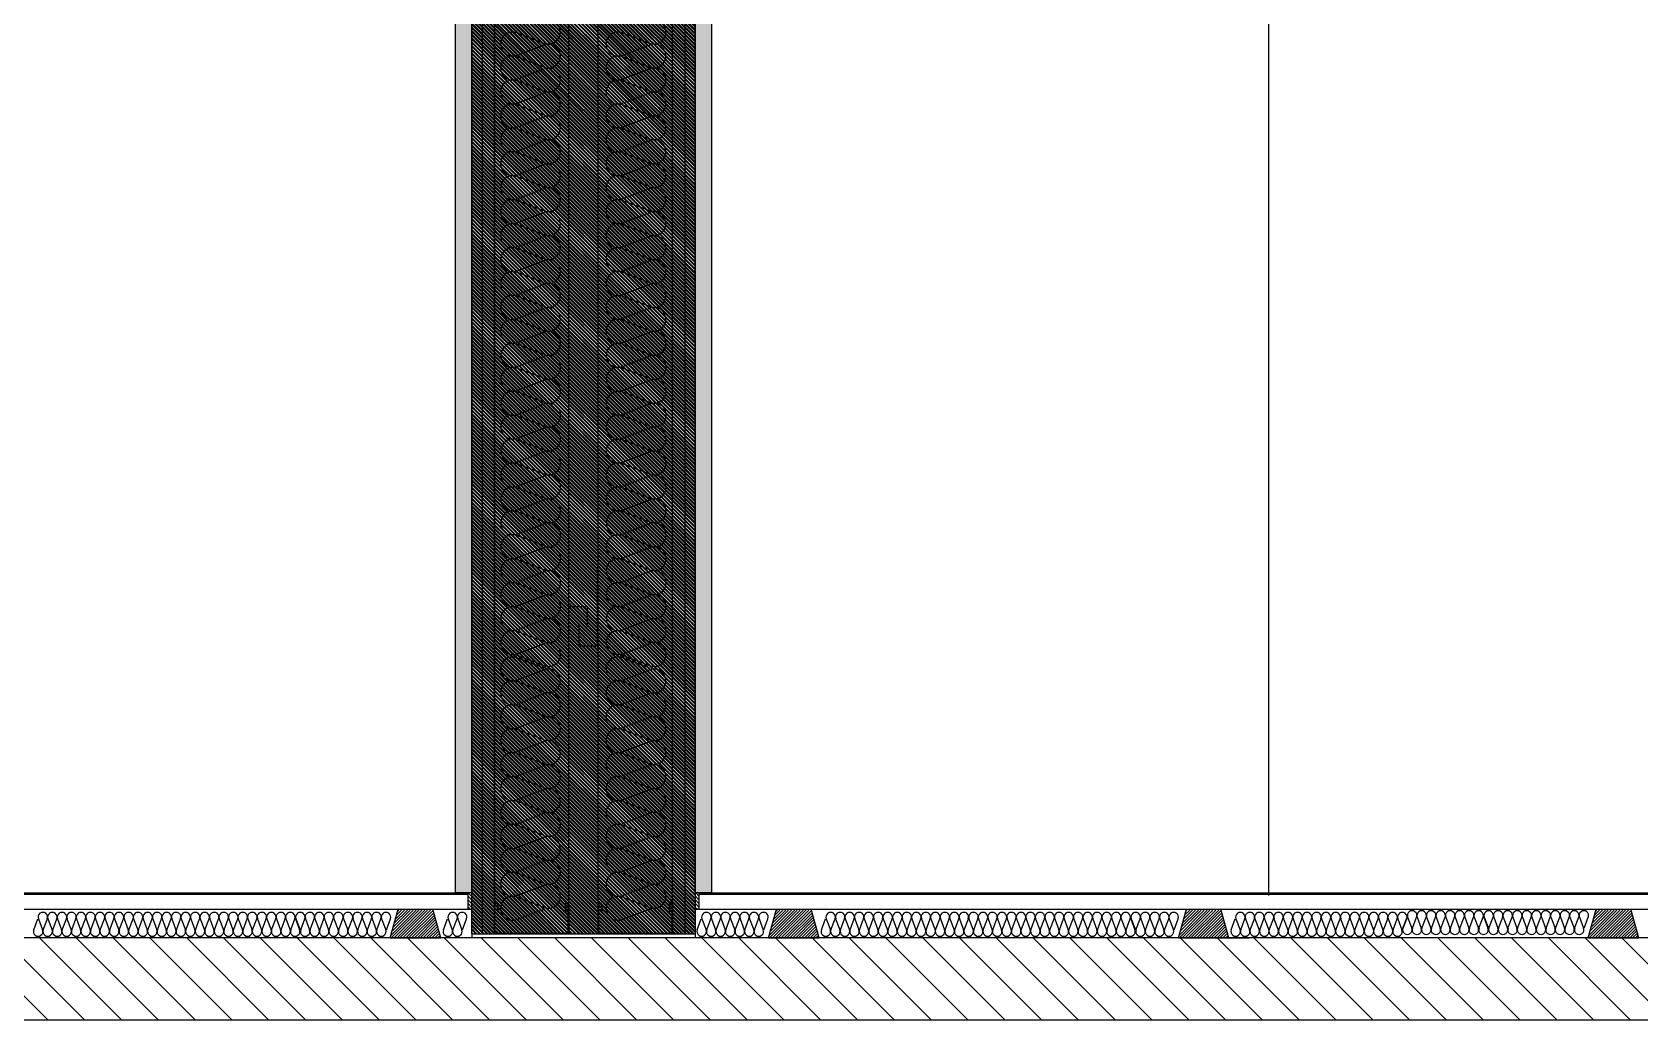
# Model space of a CAD drawing. Header units: millimetres. Extents: x 10 to 76.1, y 10 to 63.5.
# Drawn here: x 12.131 to 14.093, y 10 to 11.205 of the extents above; entities that cross this region are included whole.
import ezdxf

# ---------------------------------------------------------------- set-up
doc = ezdxf.new("R2010")
doc.units = ezdxf.units.MM
for name, color, linetype in [('durlok', 3, 'Continuous'), ('lana de vidrio', 2, 'Continuous'), ('PERFILES', 2, 'Continuous'), ('Relleno', 9, 'Continuous')]:
    doc.layers.add(name, color=color, linetype=linetype)

# ---------------------------------------------------------------- blocks, each defined once
blk = doc.blocks.new('LP1-1')
at = {"layer": 'PERFILES'}
for p, q in [((-0.0964, 0.0391), (-0.0964, -0.0431)), ((0.1114, 0.0388), (0.1114, -0.0431)), ((0.0596, -0.0414), (0.0601, -0.0414)), ((0.0596, -0.0431), (0.0601, -0.0431))]:
    blk.add_line(p, q, dxfattribs=at)
at = {"layer": 'PERFILES', "color": 2}
for p, q in [((-0.0949, -0.0414), (-0.0949, 0.0386)), ((-0.0879, 0.0386), (-0.0879, 0.0185)), ((-0.0879, 0.0185), (-0.0865, 0.0185)), ((-0.0865, 0.0383), (-0.0865, 0.0185)), ((0.1015, 0.0396), (0.1015, 0.0184)), ((0.1015, 0.0184), (0.1032, 0.0184)), ((0.1032, 0.0392), (0.1032, 0.0184)), ((0.1096, -0.0414), (0.1096, 0.0392)), ((-0.0964, -0.0431), (-0.063, -0.0431)), ((-0.0949, -0.0414), (-0.063, -0.0414)), ((-0.063, -0.0414), (0.0596, -0.0414)), ((-0.063, -0.0431), (0.0596, -0.0431)), ((0.0601, -0.0414), (0.1096, -0.0414)), ((0.0601, -0.0431), (0.1114, -0.0431))]:
    blk.add_line(p, q, dxfattribs=at)
for centre, radius, start, end in [((-0.0914, 0.0387), 0.00497, 355.458, 174.5769), ((-0.0914, 0.0385), 0.00349, 0.9781, 180.2201), ((0.1065, 0.0392), 0.00497, 355.458, 174.5769), ((0.1064, 0.039), 0.00319, 3.6982, 175.1096)]:
    blk.add_arc(centre, radius, start, end, dxfattribs=at)
blk = doc.blocks.new('*X1')
at = {"color": 0}
for p, q in [((628.8661, 452.4359), (628.8968, 452.4666)), ((628.8665, 452.4328), (628.9003, 452.4666)), ((628.8674, 452.4408), (628.8932, 452.4666)), ((628.8688, 452.4457), (628.8897, 452.4666)), ((628.87, 452.4328), (628.9038, 452.4666)), ((628.8702, 452.4506), (628.8862, 452.4666)), ((628.8715, 452.4555), (628.8826, 452.4666)), ((628.8729, 452.4604), (628.8791, 452.4666)), ((628.8736, 452.4328), (628.9074, 452.4666)), ((628.8743, 452.4653), (628.8756, 452.4666)), ((628.8771, 452.4328), (628.9109, 452.4666)), ((628.8806, 452.4328), (628.9145, 452.4666)), ((628.8842, 452.4328), (628.9175, 452.4661)), ((628.8877, 452.4328), (628.9183, 452.4633)), ((628.8912, 452.4328), (628.9191, 452.4606)), ((628.8948, 452.4328), (628.9198, 452.4578)), ((628.8983, 452.4328), (628.9206, 452.4551)), ((628.9019, 452.4328), (628.9214, 452.4523)), ((628.9054, 452.4328), (628.9222, 452.4495)), ((628.9089, 452.4328), (628.9229, 452.4468)), ((628.9125, 452.4328), (628.9237, 452.444)), ((628.916, 452.4328), (628.9245, 452.4412)), ((628.9195, 452.4328), (628.9253, 452.4385)), ((628.9231, 452.4328), (628.926, 452.4357)), ((628.9266, 452.4328), (628.9268, 452.4329))]:
    blk.add_line(p, q, dxfattribs=at)

msp = doc.modelspace()

# ---------------------------------------------------------------- hatches: boundary and pattern name
h = msp.add_hatch()
h.set_pattern_fill('ANSI31', color=256, scale=0.001, angle=90)
h.set_pattern_definition([(135, (0, -13.7664086), (-0.00224506403, -0.00224506403), [])])
edge = h.paths.add_edge_path()
edge.add_line((12.6675, 10.105), (12.94, 10.105))
edge.add_line((12.6675, 10.105), (12.6675, 10.1))
edge.add_line((12.6675, 23.8664), (12.94, 23.8664))
edge.add_line((12.94, 10.105), (12.94, 10.1))
h = msp.add_hatch()
h.set_pattern_fill('ANSI31', color=256, scale=0.001, angle=90)
h.set_pattern_definition([(135, (0, -10.6114086), (-0.00224506403, -0.00224506403), [])])
edge = h.paths.add_edge_path()
edge.add_line((12.6675, 10.105), (12.94, 10.105))
edge.add_line((12.6675, 10.105), (12.6675, 10.1))
edge.add_line((12.6675, 23.8664), (12.94, 23.8664))
edge.add_line((12.94, 10.105), (12.94, 10.1))
h = msp.add_hatch()
h.set_pattern_fill('ANSI31', color=256, scale=0.001, angle=90)
h.set_pattern_definition([(135, (2.1632404, -13.7664086), (-0.00224506403, -0.00224506403), [])])
h.paths.add_polyline_path([(12.6625, 10.135), (12.6675, 10.135), (12.6675, 10.155), (12.6625, 10.155)])
h = msp.add_hatch()
h.set_pattern_fill('ANSI31', color=256, scale=0.001, angle=90)
h.set_pattern_definition([(135, (2.4407097, -13.7664086), (-0.00224506403, -0.00224506403), [])])
h.paths.add_polyline_path([(12.94, 10.135), (12.945, 10.135), (12.945, 10.155), (12.94, 10.155)])
at = {"linetype": 'Continuous', "extrusion": (0, 0, -1)}
h = msp.add_hatch(dxfattribs=at)
h.set_pattern_fill('ANSI31', color=8, scale=0.01, style=0)
h.set_pattern_definition([(45, (-5, -61.920988), (-0.02245064, 0.02245064), [])])
h.paths.add_polyline_path([(-10, 10), (-10, 10.1), (-19.68, 10.1), (-19.68, 10)])
at = {"layer": 'Relleno'}
h = msp.add_hatch(dxfattribs=at)
h.set_pattern_fill('DOTS', color=256, scale=0.005, angle=90)
h.paths.add_polyline_path([(12.6675, 10.155), (12.6475, 10.155), (12.6475, 12.715), (12.6675, 12.715)])
h.paths.add_polyline_path([(12.96, 10.155), (12.94, 10.155), (12.94, 12.715), (12.96, 12.715)])
h.paths.add_polyline_path([(19.1807, 10.155), (19.1607, 10.155), (19.1607, 12.715), (19.1807, 12.715)])
h.paths.add_polyline_path([(36.6306, 10.155), (36.6506, 10.155), (36.6506, 12.7366), (36.6306, 12.7366)])
h.paths.add_polyline_path([(42.8514, 10.155), (42.8714, 10.155), (42.8714, 11.1), (42.8514, 11.1)])
h.paths.add_polyline_path([(43.1439, 10.155), (43.1639, 10.155), (43.1639, 11.1), (43.1439, 11.1)])
h.paths.add_polyline_path([(43.1439, 12.1), (43.1639, 12.1), (43.1639, 12.7366), (43.1439, 12.7366)])
h.paths.add_polyline_path([(42.8514, 12.1), (42.8714, 12.1), (42.8714, 12.7366), (42.8514, 12.7366)])
h.paths.add_polyline_path([(45.2921, 10.155), (45.3121, 10.155), (45.3121, 12.7366), (45.2921, 12.7366)])
h.paths.add_polyline_path([(36.8806, 25.5073), (36.9006, 25.5073), (36.9006, 22.9473), (36.8806, 22.9473)])
h.paths.add_polyline_path([(44.119, 23.9523), (44.139, 23.9523), (44.139, 22.9473), (44.119, 22.9473)])
h.paths.add_polyline_path([(44.1192, 24.8923), (44.1392, 24.8923), (44.1392, 25.1489), (44.1192, 25.1489)])
h.paths.add_polyline_path([(12.6675, 23.9214), (12.6475, 23.9214), (12.6475, 24.8664), (12.6675, 24.8664)])
h.paths.add_polyline_path([(12.6475, 25.8664), (12.6675, 25.8664), (12.6675, 26.4814), (12.6475, 26.4814)])

# ---------------------------------------------------------------- linework, layer by layer
at = {"linetype": 'Continuous', "extrusion": (0, 1, 0)}
for p, q in [((12.6675, 10.105), (12.6675, 12.1)), ((12.695, 12.1), (12.695, 10.105)), ((12.695, 10.105), (12.695, 12.1)), ((12.6625, 10.153), (10.5043, 10.153)), ((19.1757, 10.153), (12.945, 10.153)), ((10.5043, 10.135), (12.6625, 10.135)), ((12.945, 10.135), (19.1757, 10.135)), ((19.475, 10.1), (10.205, 10.1)), ((10, 10), (19.68, 10))]:
    msp.add_line(p, q, dxfattribs=at)
at = {"color": 3}
for p, q in [((12.8209, 10.4564), (12.8209, 10.5524)), ((12.7859, 10.4084), (12.7859, 10.5044)), ((12.7859, 10.5044), (12.8084, 10.5044)), ((12.8084, 10.5044), (12.8084, 10.4794)), ((12.7984, 10.4564), (12.7984, 10.4814)), ((12.7984, 10.4564), (12.8209, 10.4564))]:
    msp.add_line(p, q, dxfattribs=at)
for p, q in [((10.5043, 10.155), (12.6625, 10.155)), ((12.6625, 10.155), (12.6625, 10.153)), ((12.6625, 10.155), (12.6625, 10.135)), ((12.945, 10.155), (19.1757, 10.155)), ((12.945, 10.135), (12.945, 10.153)), ((12.6675, 10.105), (12.94, 10.105)), ((12.6675, 10.105), (12.6675, 10.1)), ((12.7859, 10.105), (12.8217, 10.105)), ((12.9125, 10.105), (12.94, 10.105)), ((12.94, 10.105), (12.94, 10.1)), ((12.5679, 10.1), (12.6296, 10.1)), ((13.0295, 10.1), (13.0912, 10.1)), ((13.5295, 10.1), (13.5912, 10.1)), ((14.0295, 10.1), (14.0912, 10.1))]:
    msp.add_line(p, q)
at = {"color": 1}
for points in [[(12.6675, 10.155), (12.6475, 10.155), (12.6475, 12.715), (12.6675, 12.715)], [(12.96, 10.155), (12.94, 10.155), (12.94, 12.715), (12.96, 12.715)]]:
    msp.add_lwpolyline(points, close=True, dxfattribs=at)
for points in [[(12.6625, 10.135), (12.6675, 10.135), (12.6675, 10.155), (12.6625, 10.155)], [(12.94, 10.135), (12.945, 10.135), (12.945, 10.155), (12.94, 10.155)]]:
    msp.add_lwpolyline(points, close=True)
at = {"layer": 'durlok'}
for p, q in [((12.68, 13.255), (12.68, 10.105)), ((12.7859, 10.105), (12.7859, 13.255)), ((12.8217, 10.105), (12.8217, 13.255)), ((12.9275, 13.255), (12.9275, 10.105)), ((12.94, 13.255), (12.94, 10.105)), ((13.64, 10.1518), (13.64, 12.3566))]:
    msp.add_line(p, q, dxfattribs=at)
at = {"layer": 'durlok', "linetype": 'Continuous', "extrusion": (0, 1, 0)}
msp.add_line((12.9125, 10.105), (12.9125, 13.255), dxfattribs=at)
at = {"layer": 'lana de vidrio', "color": 2}
for p, q in [((12.7557, 11.1913), (12.7223, 11.204)), ((12.8845, 11.1913), (12.851, 11.204)), ((12.7223, 11.1767), (12.7557, 11.1894)), ((12.851, 11.1767), (12.8845, 11.1894)), ((12.7557, 11.1621), (12.7223, 11.1748)), ((12.8845, 11.1621), (12.851, 11.1748)), ((12.7223, 11.1475), (12.7557, 11.1602)), ((12.7557, 11.1329), (12.7223, 11.1456)), ((12.851, 11.1475), (12.8845, 11.1602)), ((12.8845, 11.1329), (12.851, 11.1456)), ((12.7223, 11.1183), (12.7557, 11.131)), ((12.851, 11.1183), (12.8845, 11.131)), ((12.7557, 11.1037), (12.7223, 11.1164)), ((12.8845, 11.1037), (12.851, 11.1164)), ((12.7223, 11.0891), (12.7557, 11.1018)), ((12.7557, 11.0745), (12.7223, 11.0872)), ((12.851, 11.0891), (12.8845, 11.1018)), ((12.8845, 11.0745), (12.851, 11.0872)), ((12.7223, 11.0599), (12.7557, 11.0726)), ((12.851, 11.0599), (12.8845, 11.0726)), ((12.7557, 11.0453), (12.7223, 11.058)), ((12.7223, 11.0307), (12.7557, 11.0434)), ((12.8845, 11.0453), (12.851, 11.058)), ((12.851, 11.0307), (12.8845, 11.0434)), ((12.7557, 11.0161), (12.7223, 11.0288)), ((12.8845, 11.0161), (12.851, 11.0288)), ((12.7223, 11.0015), (12.7557, 11.0142)), ((12.851, 11.0015), (12.8845, 11.0142)), ((12.7557, 10.9869), (12.7223, 10.9996)), ((12.7223, 10.9723), (12.7557, 10.985)), ((12.8845, 10.9869), (12.851, 10.9996)), ((12.851, 10.9723), (12.8845, 10.985)), ((12.7557, 10.9577), (12.7223, 10.9704)), ((12.8845, 10.9577), (12.851, 10.9704)), ((12.7223, 10.9431), (12.7557, 10.9558)), ((12.851, 10.9431), (12.8845, 10.9558)), ((12.7557, 10.9285), (12.7223, 10.9412)), ((12.7223, 10.9139), (12.7557, 10.9266)), ((12.8845, 10.9285), (12.851, 10.9412)), ((12.851, 10.9139), (12.8845, 10.9266)), ((12.7557, 10.8993), (12.7223, 10.912)), ((12.8845, 10.8993), (12.851, 10.912)), ((12.7223, 10.8847), (12.7557, 10.8974)), ((12.851, 10.8847), (12.8845, 10.8974)), ((12.7557, 10.8701), (12.7223, 10.8828)), ((12.7223, 10.8555), (12.7557, 10.8682)), ((12.8845, 10.8701), (12.851, 10.8828)), ((12.851, 10.8555), (12.8845, 10.8682)), ((12.7557, 10.8409), (12.7223, 10.8536)), ((12.8845, 10.8409), (12.851, 10.8536)), ((12.7223, 10.8263), (12.7557, 10.839)), ((12.7226, 10.8263), (12.756, 10.839)), ((12.851, 10.8263), (12.8845, 10.839)), ((12.8513, 10.8263), (12.8847, 10.839)), ((12.7557, 10.8117), (12.7223, 10.8244)), ((12.756, 10.8117), (12.7226, 10.8244)), ((12.7226, 10.7971), (12.756, 10.8098)), ((12.8845, 10.8117), (12.851, 10.8244)), ((12.8847, 10.8117), (12.8513, 10.8244)), ((12.8513, 10.7971), (12.8847, 10.8098)), ((12.756, 10.7825), (12.7226, 10.7952)), ((12.8847, 10.7825), (12.8513, 10.7952)), ((12.7226, 10.7679), (12.756, 10.7806)), ((12.8513, 10.7679), (12.8847, 10.7806)), ((12.756, 10.7533), (12.7226, 10.766)), ((12.7226, 10.7387), (12.756, 10.7514)), ((12.8847, 10.7533), (12.8513, 10.766)), ((12.8513, 10.7387), (12.8847, 10.7514)), ((12.756, 10.7241), (12.7226, 10.7368)), ((12.8847, 10.7241), (12.8513, 10.7368)), ((12.7226, 10.7095), (12.756, 10.7222)), ((12.8513, 10.7095), (12.8847, 10.7222)), ((12.756, 10.6949), (12.7226, 10.7076)), ((12.7226, 10.6803), (12.756, 10.693)), ((12.8847, 10.6949), (12.8513, 10.7076)), ((12.8513, 10.6803), (12.8847, 10.693)), ((12.756, 10.6657), (12.7226, 10.6784)), ((12.8847, 10.6657), (12.8513, 10.6784)), ((12.7226, 10.6511), (12.756, 10.6638)), ((12.8513, 10.6511), (12.8847, 10.6638)), ((12.756, 10.6365), (12.7226, 10.6492)), ((12.7226, 10.6219), (12.756, 10.6346)), ((12.8847, 10.6365), (12.8513, 10.6492)), ((12.8513, 10.6219), (12.8847, 10.6346)), ((12.756, 10.6073), (12.7226, 10.62)), ((12.8847, 10.6073), (12.8513, 10.62)), ((12.7226, 10.5927), (12.756, 10.6054)), ((12.8513, 10.5927), (12.8847, 10.6054)), ((12.756, 10.5781), (12.7226, 10.5908)), ((12.7226, 10.5635), (12.756, 10.5762)), ((12.8847, 10.5781), (12.8513, 10.5908)), ((12.8513, 10.5635), (12.8847, 10.5762)), ((12.756, 10.5489), (12.7226, 10.5616)), ((12.8847, 10.5489), (12.8513, 10.5616)), ((12.7226, 10.5342), (12.756, 10.5469)), ((12.8513, 10.5342), (12.8847, 10.5469)), ((12.756, 10.5196), (12.7226, 10.5323)), ((12.7226, 10.505), (12.756, 10.5177)), ((12.8847, 10.5196), (12.8513, 10.5323)), ((12.8513, 10.505), (12.8847, 10.5177)), ((12.756, 10.4904), (12.7226, 10.5031)), ((12.8847, 10.4904), (12.8513, 10.5031)), ((12.7226, 10.4758), (12.756, 10.4885)), ((12.8513, 10.4758), (12.8847, 10.4885)), ((12.756, 10.4612), (12.7226, 10.4739)), ((12.7226, 10.4466), (12.756, 10.4593)), ((12.8847, 10.4612), (12.8513, 10.4739)), ((12.8513, 10.4466), (12.8847, 10.4593)), ((12.7331, 10.4377), (12.7223, 10.4418)), ((12.7333, 10.4406), (12.7226, 10.4447)), ((12.7557, 10.4291), (12.7331, 10.4377)), ((12.756, 10.432), (12.7333, 10.4406)), ((12.8618, 10.4377), (12.851, 10.4418)), ((12.8621, 10.4406), (12.8513, 10.4447)), ((12.8845, 10.4291), (12.8618, 10.4377)), ((12.8847, 10.432), (12.8621, 10.4406)), ((12.7223, 10.4145), (12.7557, 10.4272)), ((12.851, 10.4145), (12.8845, 10.4272)), ((12.7557, 10.3999), (12.7223, 10.4126)), ((12.7223, 10.3853), (12.7557, 10.398)), ((12.8845, 10.3999), (12.851, 10.4126)), ((12.851, 10.3853), (12.8845, 10.398)), ((12.7557, 10.3707), (12.7223, 10.3834)), ((12.8845, 10.3707), (12.851, 10.3834)), ((12.7223, 10.3561), (12.7557, 10.3688)), ((12.851, 10.3561), (12.8845, 10.3688)), ((12.7557, 10.3415), (12.7223, 10.3542)), ((12.7223, 10.3269), (12.7557, 10.3396)), ((12.8845, 10.3415), (12.851, 10.3542)), ((12.851, 10.3269), (12.8845, 10.3396)), ((12.7557, 10.3123), (12.7223, 10.325)), ((12.8845, 10.3123), (12.851, 10.325)), ((12.7223, 10.2977), (12.7557, 10.3104)), ((12.851, 10.2977), (12.8845, 10.3104)), ((12.7557, 10.2831), (12.7223, 10.2958)), ((12.7223, 10.2685), (12.7557, 10.2812)), ((12.8845, 10.2831), (12.851, 10.2958)), ((12.851, 10.2685), (12.8845, 10.2812)), ((12.7557, 10.2539), (12.7223, 10.2666)), ((12.8845, 10.2539), (12.851, 10.2666)), ((12.7223, 10.2393), (12.7557, 10.252)), ((12.851, 10.2393), (12.8845, 10.252)), ((12.7557, 10.2247), (12.7223, 10.2374)), ((12.7223, 10.2101), (12.7557, 10.2228)), ((12.8845, 10.2247), (12.851, 10.2374)), ((12.851, 10.2101), (12.8845, 10.2228)), ((12.7557, 10.1955), (12.7223, 10.2082)), ((12.8845, 10.1955), (12.851, 10.2082)), ((12.7223, 10.1809), (12.7557, 10.1936)), ((12.851, 10.1809), (12.8845, 10.1936)), ((12.7557, 10.1663), (12.7223, 10.179)), ((12.7223, 10.1517), (12.7557, 10.1644)), ((12.8845, 10.1663), (12.851, 10.179)), ((12.851, 10.1517), (12.8845, 10.1644)), ((12.7557, 10.1371), (12.7223, 10.1498)), ((12.8845, 10.1371), (12.851, 10.1498)), ((12.1329, 10.1099), (12.1379, 10.1232)), ((12.1387, 10.1232), (12.1438, 10.1099)), ((12.1445, 10.1099), (12.1496, 10.1232)), ((12.1503, 10.1232), (12.1554, 10.1099)), ((12.1561, 10.1099), (12.1612, 10.1232)), ((12.1619, 10.1232), (12.167, 10.1099)), ((12.1677, 10.1099), (12.1728, 10.1232)), ((12.1735, 10.1232), (12.1786, 10.1099)), ((12.1794, 10.1099), (12.1844, 10.1232)), ((12.1852, 10.1232), (12.1902, 10.1099)), ((12.191, 10.1099), (12.196, 10.1232)), ((12.1968, 10.1232), (12.2018, 10.1099)), ((12.2026, 10.1099), (12.2076, 10.1232)), ((12.2084, 10.1232), (12.2134, 10.1099)), ((12.2142, 10.1099), (12.2192, 10.1232)), ((12.22, 10.1232), (12.2251, 10.1099)), ((12.2258, 10.1099), (12.2309, 10.1232)), ((12.2316, 10.1232), (12.2367, 10.1099)), ((12.2374, 10.1099), (12.2425, 10.1232)), ((12.2432, 10.1232), (12.2483, 10.1099)), ((12.249, 10.1099), (12.2541, 10.1232)), ((12.2548, 10.1232), (12.2599, 10.1099)), ((12.2607, 10.1099), (12.2657, 10.1232)), ((12.2665, 10.1232), (12.2715, 10.1099)), ((12.2723, 10.1099), (12.2773, 10.1232)), ((12.2781, 10.1232), (12.2831, 10.1099)), ((12.2839, 10.1099), (12.2889, 10.1232)), ((12.2897, 10.1232), (12.2947, 10.1099)), ((12.2955, 10.1099), (12.3005, 10.1232)), ((12.3013, 10.1232), (12.3063, 10.1099)), ((12.3071, 10.1099), (12.3122, 10.1232)), ((12.3129, 10.1232), (12.318, 10.1099)), ((12.3187, 10.1099), (12.3238, 10.1232)), ((12.3245, 10.1232), (12.3296, 10.1099)), ((12.3303, 10.1099), (12.3354, 10.1232)), ((12.3361, 10.1232), (12.3412, 10.1099)), ((12.3419, 10.1099), (12.347, 10.1232)), ((12.3478, 10.1232), (12.3528, 10.1099)), ((12.3536, 10.1099), (12.3586, 10.1232)), ((12.3594, 10.1232), (12.3644, 10.1099)), ((12.3652, 10.1099), (12.3702, 10.1232)), ((12.371, 10.1232), (12.376, 10.1099)), ((12.3768, 10.1099), (12.3818, 10.1232)), ((12.3826, 10.1232), (12.3876, 10.1099)), ((12.3884, 10.1099), (12.3935, 10.1232)), ((12.3942, 10.1232), (12.3993, 10.1099)), ((12.4, 10.1099), (12.4051, 10.1232)), ((12.4058, 10.1232), (12.4109, 10.1099)), ((12.4116, 10.1099), (12.4167, 10.1232)), ((12.4174, 10.1232), (12.4225, 10.1099)), ((12.4232, 10.1099), (12.4283, 10.1232)), ((12.4291, 10.1232), (12.4341, 10.1099)), ((12.4349, 10.1099), (12.4399, 10.1232)), ((12.4349, 10.1099), (12.4399, 10.1232)), ((12.4407, 10.1232), (12.4457, 10.1099)), ((12.4465, 10.1099), (12.4515, 10.1232)), ((12.4523, 10.1232), (12.4573, 10.1099)), ((12.4528, 10.1232), (12.4579, 10.1099)), ((12.4587, 10.1099), (12.4637, 10.1232)), ((12.4645, 10.1232), (12.4695, 10.1099)), ((12.4703, 10.1099), (12.4753, 10.1232)), ((12.4761, 10.1232), (12.4811, 10.1099)), ((12.4819, 10.1099), (12.4869, 10.1232)), ((12.4877, 10.1232), (12.4927, 10.1099)), ((12.4935, 10.1099), (12.4985, 10.1232)), ((12.4993, 10.1232), (12.5044, 10.1099)), ((12.5051, 10.1099), (12.5102, 10.1232)), ((12.5109, 10.1232), (12.516, 10.1099)), ((12.5167, 10.1099), (12.5218, 10.1232)), ((12.5225, 10.1232), (12.5276, 10.1099)), ((12.5283, 10.1099), (12.5334, 10.1232)), ((12.5341, 10.1232), (12.5392, 10.1099)), ((12.54, 10.1099), (12.545, 10.1232)), ((12.5458, 10.1232), (12.5508, 10.1099)), ((12.5516, 10.1099), (12.5566, 10.1232)), ((12.5574, 10.1232), (12.5624, 10.1099)), ((12.5632, 10.1099), (12.5682, 10.1232)), ((12.6329, 10.1099), (12.6379, 10.1232)), ((12.6387, 10.1232), (12.6437, 10.1099)), ((12.6445, 10.1099), (12.6495, 10.1232)), ((12.6503, 10.1232), (12.6553, 10.1099)), ((12.6561, 10.1099), (12.6611, 10.1232)), ((12.7223, 10.1225), (12.7557, 10.1352)), ((12.851, 10.1225), (12.8845, 10.1352)), ((12.9425, 10.1099), (12.9475, 10.1232)), ((12.9483, 10.1232), (12.9533, 10.1099)), ((12.9541, 10.1099), (12.9591, 10.1232)), ((12.9599, 10.1232), (12.9649, 10.1099)), ((12.9657, 10.1099), (12.9707, 10.1232)), ((12.9715, 10.1232), (12.9766, 10.1099)), ((12.9773, 10.1099), (12.9824, 10.1232)), ((12.9831, 10.1232), (12.9882, 10.1099)), ((12.9889, 10.1099), (12.994, 10.1232)), ((12.9947, 10.1232), (12.9998, 10.1099)), ((13.0005, 10.1099), (13.0056, 10.1232)), ((13.0063, 10.1232), (13.0114, 10.1099)), ((13.0122, 10.1099), (13.0172, 10.1232)), ((13.018, 10.1232), (13.023, 10.1099)), ((13.0238, 10.1099), (13.0288, 10.1232)), ((13.0238, 10.1099), (13.0288, 10.1232)), ((13.094, 10.1099), (13.0991, 10.1232)), ((13.0998, 10.1232), (13.1049, 10.1099)), ((13.1056, 10.1099), (13.1107, 10.1232)), ((13.1114, 10.1232), (13.1165, 10.1099)), ((13.1172, 10.1099), (13.1223, 10.1232)), ((13.1231, 10.1232), (13.1281, 10.1099)), ((13.1289, 10.1099), (13.1339, 10.1232)), ((13.1347, 10.1232), (13.1397, 10.1099)), ((13.1405, 10.1099), (13.1455, 10.1232)), ((13.1463, 10.1232), (13.1513, 10.1099)), ((13.1521, 10.1099), (13.1571, 10.1232)), ((13.1579, 10.1232), (13.1629, 10.1099)), ((13.1637, 10.1099), (13.1688, 10.1232)), ((13.1695, 10.1232), (13.1746, 10.1099)), ((13.1753, 10.1099), (13.1804, 10.1232)), ((13.1811, 10.1232), (13.1862, 10.1099)), ((13.1869, 10.1099), (13.192, 10.1232)), ((13.1927, 10.1232), (13.1978, 10.1099)), ((13.1985, 10.1099), (13.2036, 10.1232)), ((13.2044, 10.1232), (13.2094, 10.1099)), ((13.2102, 10.1099), (13.2152, 10.1232)), ((13.216, 10.1232), (13.221, 10.1099)), ((13.2218, 10.1099), (13.2268, 10.1232)), ((13.2276, 10.1232), (13.2326, 10.1099)), ((13.2334, 10.1099), (13.2384, 10.1232)), ((13.2392, 10.1232), (13.2442, 10.1099)), ((13.245, 10.1099), (13.25, 10.1232)), ((13.2508, 10.1232), (13.2559, 10.1099)), ((13.2566, 10.1099), (13.2617, 10.1232)), ((13.2624, 10.1232), (13.2675, 10.1099)), ((13.2682, 10.1099), (13.2733, 10.1232)), ((13.274, 10.1232), (13.2791, 10.1099)), ((13.2798, 10.1099), (13.2849, 10.1232)), ((13.2856, 10.1232), (13.2907, 10.1099)), ((13.2856, 10.1232), (13.2907, 10.1099)), ((13.2915, 10.1099), (13.2965, 10.1232)), ((13.2973, 10.1232), (13.3023, 10.1099)), ((13.3031, 10.1099), (13.3081, 10.1232)), ((13.3089, 10.1232), (13.3139, 10.1099)), ((13.3147, 10.1099), (13.3197, 10.1232)), ((13.3205, 10.1232), (13.3255, 10.1099)), ((13.3263, 10.1099), (13.3313, 10.1232)), ((13.3321, 10.1232), (13.3372, 10.1099)), ((13.3379, 10.1099), (13.343, 10.1232)), ((13.3437, 10.1232), (13.3488, 10.1099)), ((13.3495, 10.1099), (13.3546, 10.1232)), ((13.3553, 10.1232), (13.3604, 10.1099)), ((13.3611, 10.1099), (13.3662, 10.1232)), ((13.3669, 10.1232), (13.372, 10.1099)), ((13.3728, 10.1099), (13.3778, 10.1232)), ((13.3728, 10.1099), (13.3778, 10.1232)), ((13.3728, 10.1099), (13.3778, 10.1232)), ((13.3786, 10.1232), (13.3836, 10.1099)), ((13.3844, 10.1099), (13.3894, 10.1232)), ((13.3902, 10.1232), (13.3952, 10.1099)), ((13.396, 10.1099), (13.401, 10.1232)), ((13.4018, 10.1232), (13.4068, 10.1099)), ((13.4076, 10.1099), (13.4126, 10.1232)), ((13.4134, 10.1232), (13.4185, 10.1099)), ((13.4192, 10.1099), (13.4243, 10.1232)), ((13.425, 10.1232), (13.4301, 10.1099)), ((13.4308, 10.1099), (13.4359, 10.1232)), ((13.4366, 10.1232), (13.4417, 10.1099)), ((13.4424, 10.1099), (13.4475, 10.1232)), ((13.4482, 10.1232), (13.4533, 10.1099)), ((13.454, 10.1099), (13.4591, 10.1232)), ((13.454, 10.1099), (13.4591, 10.1232)), ((13.4599, 10.1232), (13.4649, 10.1099)), ((13.4657, 10.1099), (13.4707, 10.1232)), ((13.4715, 10.1232), (13.4765, 10.1099)), ((13.472, 10.1232), (13.4771, 10.1099)), ((13.4778, 10.1099), (13.4829, 10.1232)), ((13.4837, 10.1232), (13.4887, 10.1099)), ((13.4895, 10.1099), (13.4945, 10.1232)), ((13.4953, 10.1232), (13.5003, 10.1099)), ((13.5011, 10.1099), (13.5061, 10.1232)), ((13.5069, 10.1232), (13.5119, 10.1099)), ((13.5127, 10.1099), (13.5177, 10.1232)), ((13.5185, 10.1232), (13.5235, 10.1099)), ((13.5243, 10.1099), (13.5294, 10.1232)), ((13.594, 10.1099), (13.599, 10.1232)), ((13.5998, 10.1232), (13.6048, 10.1099)), ((13.6056, 10.1099), (13.6107, 10.1232)), ((13.6114, 10.1232), (13.6165, 10.1099)), ((13.6172, 10.1099), (13.6223, 10.1232)), ((13.623, 10.1232), (13.6281, 10.1099)), ((13.6288, 10.1099), (13.6339, 10.1232)), ((13.6346, 10.1232), (13.6397, 10.1099)), ((13.6404, 10.1099), (13.6455, 10.1232)), ((13.6462, 10.1232), (13.6513, 10.1099)), ((13.6521, 10.1099), (13.6571, 10.1232)), ((13.6579, 10.1232), (13.6629, 10.1099)), ((13.6637, 10.1099), (13.6687, 10.1232)), ((13.6695, 10.1232), (13.6745, 10.1099)), ((13.6753, 10.1099), (13.6803, 10.1232)), ((13.6811, 10.1232), (13.6861, 10.1099)), ((13.6869, 10.1099), (13.6919, 10.1232)), ((13.6927, 10.1232), (13.6978, 10.1099)), ((13.6985, 10.1099), (13.7036, 10.1232)), ((13.7043, 10.1232), (13.7094, 10.1099)), ((13.7101, 10.1099), (13.7152, 10.1232)), ((13.7159, 10.1232), (13.721, 10.1099)), ((13.7159, 10.1232), (13.721, 10.1099)), ((13.7217, 10.1099), (13.7268, 10.1232)), ((13.7275, 10.1232), (13.7326, 10.1099)), ((13.7334, 10.1099), (13.7384, 10.1232)), ((13.7392, 10.1232), (13.7442, 10.1099)), ((13.745, 10.1099), (13.75, 10.1232)), ((13.7508, 10.1232), (13.7558, 10.1099)), ((13.7566, 10.1099), (13.7616, 10.1232)), ((13.7624, 10.1232), (13.7674, 10.1099)), ((13.7682, 10.1099), (13.7732, 10.1232)), ((13.774, 10.1232), (13.7791, 10.1099)), ((13.7798, 10.1099), (13.7849, 10.1232)), ((13.7856, 10.1232), (13.7907, 10.1099)), ((13.7914, 10.1099), (13.7965, 10.1232)), ((13.7972, 10.1232), (13.8023, 10.1099)), ((13.803, 10.1099), (13.8081, 10.1232)), ((13.803, 10.1099), (13.8081, 10.1232)), ((13.8034, 10.112), (13.8085, 10.1253)), ((13.8092, 10.1253), (13.8143, 10.112)), ((13.815, 10.112), (13.8201, 10.1253)), ((13.8208, 10.1253), (13.8259, 10.112)), ((13.8266, 10.112), (13.8317, 10.1253)), ((13.8324, 10.1253), (13.8375, 10.112)), ((13.8383, 10.112), (13.8433, 10.1253)), ((13.8441, 10.1253), (13.8491, 10.112)), ((13.8499, 10.112), (13.8549, 10.1253)), ((13.8557, 10.1253), (13.8607, 10.112)), ((13.8615, 10.112), (13.8665, 10.1253)), ((13.8673, 10.1253), (13.8723, 10.112)), ((13.8731, 10.112), (13.8781, 10.1253)), ((13.8789, 10.1253), (13.884, 10.112)), ((13.8847, 10.112), (13.8898, 10.1253)), ((13.8847, 10.112), (13.8898, 10.1253)), ((13.8905, 10.1253), (13.8956, 10.112)), ((13.8963, 10.112), (13.9014, 10.1253)), ((13.9021, 10.1253), (13.9072, 10.112)), ((13.9027, 10.1253), (13.9078, 10.112)), ((13.9085, 10.112), (13.9136, 10.1253)), ((13.9143, 10.1253), (13.9194, 10.112)), ((13.9201, 10.112), (13.9252, 10.1253)), ((13.9259, 10.1253), (13.931, 10.112)), ((13.9317, 10.112), (13.9368, 10.1253)), ((13.9375, 10.1253), (13.9426, 10.112)), ((13.9434, 10.112), (13.9484, 10.1253)), ((13.9492, 10.1253), (13.9542, 10.112)), ((13.955, 10.112), (13.96, 10.1253)), ((13.9608, 10.1253), (13.9658, 10.112)), ((13.9666, 10.112), (13.9716, 10.1253)), ((13.9724, 10.1253), (13.9774, 10.112)), ((13.9782, 10.112), (13.9832, 10.1253)), ((13.984, 10.1253), (13.9891, 10.112)), ((13.9898, 10.112), (13.9949, 10.1253)), ((13.9956, 10.1253), (14.0007, 10.112)), ((14.0014, 10.112), (14.0065, 10.1253)), ((14.0072, 10.1253), (14.0123, 10.112)), ((14.013, 10.112), (14.0181, 10.1253)), ((14.0188, 10.1253), (14.0239, 10.112)), ((14.0246, 10.112), (14.0297, 10.1253))]:
    msp.add_line(p, q, dxfattribs=at)
at = {"layer": 'lana de vidrio'}
for p, q in [((12.5679, 10.1), (12.5777, 10.135)), ((12.5777, 10.135), (12.6198, 10.135)), ((12.6296, 10.1), (12.6198, 10.135)), ((13.0295, 10.1), (13.0393, 10.135)), ((13.0912, 10.1), (13.0814, 10.135)), ((13.5295, 10.1), (13.5393, 10.135)), ((13.5912, 10.1), (13.5814, 10.135)), ((14.0295, 10.1), (14.0393, 10.135)), ((14.0912, 10.1), (14.0814, 10.135)), ((12.5679, 10.1), (12.6296, 10.1)), ((13.5542, 10.0999), (13.6158, 10.0999))]:
    msp.add_line(p, q, dxfattribs=at)
at = {"layer": 'lana de vidrio', "color": 2}
for centre, radius, start, end in [((12.7171, 11.1904), 0.0146, 69.2034, 290.7966), ((12.7609, 11.205), 0.0146, 249.2034, 110.7966), ((12.8458, 11.1904), 0.0146, 69.2034, 290.7966), ((12.8897, 11.205), 0.0146, 249.2034, 110.7966), ((12.7609, 11.1758), 0.0146, 249.2034, 110.7966), ((12.8897, 11.1758), 0.0146, 249.2034, 110.7966), ((12.7171, 11.1612), 0.0146, 69.2034, 290.7966), ((12.7609, 11.1466), 0.0146, 249.2034, 110.7966), ((12.8458, 11.1612), 0.0146, 69.2034, 290.7966), ((12.8897, 11.1466), 0.0146, 249.2034, 110.7966), ((12.7171, 11.132), 0.0146, 69.2034, 290.7966), ((12.8458, 11.132), 0.0146, 69.2034, 290.7966), ((12.7609, 11.1174), 0.0146, 249.2034, 110.7966), ((12.8897, 11.1174), 0.0146, 249.2034, 110.7966), ((12.7171, 11.1028), 0.0146, 69.2034, 290.7966), ((12.7609, 11.0882), 0.0146, 249.2034, 110.7966), ((12.8458, 11.1028), 0.0146, 69.2034, 290.7966), ((12.8897, 11.0882), 0.0146, 249.2034, 110.7966), ((12.7171, 11.0736), 0.0146, 69.2034, 290.7966), ((12.8458, 11.0736), 0.0146, 69.2034, 290.7966), ((12.7609, 11.059), 0.0146, 249.2034, 110.7966), ((12.8897, 11.059), 0.0146, 249.2034, 110.7966), ((12.7171, 11.0444), 0.0146, 69.2034, 290.7966), ((12.7609, 11.0298), 0.0146, 249.2034, 110.7966), ((12.8458, 11.0444), 0.0146, 69.2034, 290.7966), ((12.8897, 11.0298), 0.0146, 249.2034, 110.7966), ((12.7171, 11.0152), 0.0146, 69.2034, 290.7966), ((12.8458, 11.0152), 0.0146, 69.2034, 290.7966), ((12.7609, 11.0006), 0.0146, 249.2034, 110.7966), ((12.8897, 11.0006), 0.0146, 249.2034, 110.7966), ((12.7171, 10.986), 0.0146, 69.2034, 290.7966), ((12.7609, 10.9714), 0.0146, 249.2034, 110.7966), ((12.8458, 10.986), 0.0146, 69.2034, 290.7966), ((12.8897, 10.9714), 0.0146, 249.2034, 110.7966), ((12.7171, 10.9567), 0.0146, 69.2034, 290.7966), ((12.8458, 10.9567), 0.0146, 69.2034, 290.7966), ((12.7609, 10.9421), 0.0146, 249.2034, 110.7966), ((12.8897, 10.9421), 0.0146, 249.2034, 110.7966), ((12.7171, 10.9275), 0.0146, 69.2034, 290.7966), ((12.7609, 10.9129), 0.0146, 249.2034, 110.7966), ((12.8458, 10.9275), 0.0146, 69.2034, 290.7966), ((12.8897, 10.9129), 0.0146, 249.2034, 110.7966), ((12.7171, 10.8983), 0.0146, 69.2034, 290.7966), ((12.8458, 10.8983), 0.0146, 69.2034, 290.7966), ((12.7609, 10.8837), 0.0146, 249.2034, 110.7966), ((12.8897, 10.8837), 0.0146, 249.2034, 110.7966), ((12.7171, 10.8691), 0.0146, 69.2034, 290.7966), ((12.7609, 10.8545), 0.0146, 249.2034, 110.7966), ((12.8458, 10.8691), 0.0146, 69.2034, 290.7966), ((12.8897, 10.8545), 0.0146, 249.2034, 110.7966), ((12.7171, 10.8399), 0.0146, 69.2034, 290.7966), ((12.8458, 10.8399), 0.0146, 69.2034, 290.7966), ((12.7609, 10.8253), 0.0146, 249.2034, 110.7966), ((12.7612, 10.8253), 0.0146, 249.2034, 110.7966), ((12.8897, 10.8253), 0.0146, 249.2034, 110.7966), ((12.8899, 10.8253), 0.0146, 249.2034, 110.7966), ((12.7174, 10.8107), 0.0146, 69.2034, 290.7966), ((12.7612, 10.7961), 0.0146, 249.2034, 110.7966), ((12.8461, 10.8107), 0.0146, 69.2034, 290.7966), ((12.8899, 10.7961), 0.0146, 249.2034, 110.7966), ((12.7174, 10.7815), 0.0146, 69.2034, 290.7966), ((12.8461, 10.7815), 0.0146, 69.2034, 290.7966), ((12.7612, 10.7669), 0.0146, 249.2034, 110.7966), ((12.8899, 10.7669), 0.0146, 249.2034, 110.7966), ((12.7174, 10.7523), 0.0146, 69.2034, 290.7966), ((12.7612, 10.7377), 0.0146, 249.2034, 110.7966), ((12.8461, 10.7523), 0.0146, 69.2034, 290.7966), ((12.8899, 10.7377), 0.0146, 249.2034, 110.7966), ((12.7174, 10.7231), 0.0146, 69.2034, 290.7966), ((12.8461, 10.7231), 0.0146, 69.2034, 290.7966), ((12.7612, 10.7085), 0.0146, 249.2034, 110.7966), ((12.8899, 10.7085), 0.0146, 249.2034, 110.7966), ((12.7174, 10.6939), 0.0146, 69.2034, 290.7966), ((12.7612, 10.6793), 0.0146, 249.2034, 110.7966), ((12.8461, 10.6939), 0.0146, 69.2034, 290.7966), ((12.8899, 10.6793), 0.0146, 249.2034, 110.7966), ((12.7174, 10.6647), 0.0146, 69.2034, 290.7966), ((12.8461, 10.6647), 0.0146, 69.2034, 290.7966), ((12.7612, 10.6501), 0.0146, 249.2034, 110.7966), ((12.8899, 10.6501), 0.0146, 249.2034, 110.7966), ((12.7174, 10.6355), 0.0146, 69.2034, 290.7966), ((12.7612, 10.6209), 0.0146, 249.2034, 110.7966), ((12.8461, 10.6355), 0.0146, 69.2034, 290.7966), ((12.8899, 10.6209), 0.0146, 249.2034, 110.7966), ((12.7174, 10.6063), 0.0146, 69.2034, 290.7966), ((12.8461, 10.6063), 0.0146, 69.2034, 290.7966), ((12.7612, 10.5917), 0.0146, 249.2034, 110.7966), ((12.8899, 10.5917), 0.0146, 249.2034, 110.7966), ((12.7174, 10.5771), 0.0146, 69.2034, 290.7966), ((12.7612, 10.5625), 0.0146, 249.2034, 110.7966), ((12.8461, 10.5771), 0.0146, 69.2034, 290.7966), ((12.8899, 10.5625), 0.0146, 249.2034, 110.7966), ((12.7174, 10.5479), 0.0146, 69.2034, 290.7966), ((12.8461, 10.5479), 0.0146, 69.2034, 290.7966), ((12.7612, 10.5333), 0.0146, 249.2034, 110.7966), ((12.8899, 10.5333), 0.0146, 249.2034, 110.7966), ((12.7174, 10.5187), 0.0146, 69.2034, 290.7966), ((12.7612, 10.5041), 0.0146, 249.2034, 110.7966), ((12.8461, 10.5187), 0.0146, 69.2034, 290.7966), ((12.8899, 10.5041), 0.0146, 249.2034, 110.7966), ((12.7174, 10.4895), 0.0146, 69.2034, 290.7966), ((12.8461, 10.4895), 0.0146, 69.2034, 290.7966), ((12.7174, 10.4603), 0.0146, 69.2034, 290.7966), ((12.7612, 10.4749), 0.0146, 249.2034, 110.7966), ((12.8461, 10.4603), 0.0146, 69.2034, 290.7966), ((12.8899, 10.4749), 0.0146, 249.2034, 110.7966), ((12.7612, 10.4457), 0.0146, 339.7858, 110.7966), ((12.8899, 10.4457), 0.0146, 339.7858, 110.7966), ((12.7171, 10.4281), 0.0146, 139.145, 290.7966), ((12.7171, 10.4281), 0.0146, 69.2034, 139.1205), ((12.7612, 10.4457), 0.0146, 249.2034, 339.7661), ((12.8458, 10.4281), 0.0146, 139.145, 290.7966), ((12.8459, 10.4281), 0.0146, 69.2034, 139.1205), ((12.8899, 10.4457), 0.0146, 249.2034, 339.7661), ((12.7609, 10.4135), 0.0146, 249.2034, 110.7966), ((12.8897, 10.4135), 0.0146, 249.2034, 110.7966), ((12.7171, 10.3989), 0.0146, 69.2034, 290.7966), ((12.7609, 10.3843), 0.0146, 249.2034, 110.7966), ((12.8458, 10.3989), 0.0146, 69.2034, 290.7966), ((12.8897, 10.3843), 0.0146, 249.2034, 110.7966), ((12.7171, 10.3697), 0.0146, 69.2034, 290.7966), ((12.8458, 10.3697), 0.0146, 69.2034, 290.7966), ((12.7609, 10.3551), 0.0146, 249.2034, 110.7966), ((12.8897, 10.3551), 0.0146, 249.2034, 110.7966), ((12.7171, 10.3405), 0.0146, 69.2034, 290.7966), ((12.7609, 10.3259), 0.0146, 249.2034, 110.7966), ((12.8458, 10.3405), 0.0146, 69.2034, 290.7966), ((12.8897, 10.3259), 0.0146, 249.2034, 110.7966), ((12.7171, 10.3113), 0.0146, 69.2034, 290.7966), ((12.8458, 10.3113), 0.0146, 69.2034, 290.7966), ((12.7609, 10.2967), 0.0146, 249.2034, 110.7966), ((12.8897, 10.2967), 0.0146, 249.2034, 110.7966), ((12.7171, 10.2821), 0.0146, 69.2034, 290.7966), ((12.7609, 10.2675), 0.0146, 249.2034, 110.7966), ((12.8458, 10.2821), 0.0146, 69.2034, 290.7966), ((12.8897, 10.2675), 0.0146, 249.2034, 110.7966), ((12.7171, 10.2529), 0.0146, 69.2034, 290.7966), ((12.8458, 10.2529), 0.0146, 69.2034, 290.7966), ((12.7609, 10.2383), 0.0146, 249.2034, 110.7966), ((12.8897, 10.2383), 0.0146, 249.2034, 110.7966), ((12.7171, 10.2237), 0.0146, 69.2034, 290.7966), ((12.7609, 10.2091), 0.0146, 249.2034, 110.7966), ((12.8458, 10.2237), 0.0146, 69.2034, 290.7966), ((12.8897, 10.2091), 0.0146, 249.2034, 110.7966), ((12.7171, 10.1945), 0.0146, 69.2034, 290.7966), ((12.8458, 10.1945), 0.0146, 69.2034, 290.7966), ((12.7609, 10.1799), 0.0146, 249.2034, 110.7966), ((12.8897, 10.1799), 0.0146, 249.2034, 110.7966), ((12.7171, 10.1653), 0.0146, 69.2034, 290.7966), ((12.7609, 10.1507), 0.0146, 249.2034, 110.7966), ((12.8458, 10.1653), 0.0146, 69.2034, 290.7966), ((12.8897, 10.1507), 0.0146, 249.2034, 110.7966), ((12.7171, 10.1361), 0.0146, 69.2034, 290.7966), ((12.8458, 10.1361), 0.0146, 69.2034, 290.7966), ((12.1441, 10.1253), 0.00581, 339.2034, 200.7966), ((12.1557, 10.1253), 0.00581, 339.2034, 200.7966), ((12.1674, 10.1253), 0.00581, 339.2034, 200.7966), ((12.179, 10.1253), 0.00581, 339.2034, 200.7966), ((12.1906, 10.1253), 0.00581, 339.2034, 200.7966), ((12.2022, 10.1253), 0.00581, 339.2034, 200.7966), ((12.2138, 10.1253), 0.00581, 339.2034, 200.7966), ((12.2254, 10.1253), 0.00581, 339.2034, 200.7966), ((12.237, 10.1253), 0.00581, 339.2034, 200.7966), ((12.2487, 10.1253), 0.00581, 339.2034, 200.7966), ((12.2603, 10.1253), 0.00581, 339.2034, 200.7966), ((12.2719, 10.1253), 0.00581, 339.2034, 200.7966), ((12.2835, 10.1253), 0.00581, 339.2034, 200.7966), ((12.2951, 10.1253), 0.00581, 339.2034, 200.7966), ((12.3067, 10.1253), 0.00581, 339.2034, 200.7966), ((12.3183, 10.1253), 0.00581, 339.2034, 200.7966), ((12.33, 10.1253), 0.00581, 339.2034, 200.7966), ((12.3416, 10.1253), 0.00581, 339.2034, 200.7966), ((12.3532, 10.1253), 0.00581, 339.2034, 200.7966), ((12.3648, 10.1253), 0.00581, 339.2034, 200.7966), ((12.3764, 10.1253), 0.00581, 339.2034, 200.7966), ((12.388, 10.1253), 0.00581, 339.2034, 200.7966), ((12.3996, 10.1253), 0.00581, 339.2034, 200.7966), ((12.4113, 10.1253), 0.00581, 339.2034, 200.7966), ((12.4229, 10.1253), 0.00581, 339.2034, 200.7966), ((12.4345, 10.1253), 0.00581, 339.2034, 200.7966), ((12.4461, 10.1253), 0.00581, 339.2034, 200.7966), ((12.4583, 10.1253), 0.00581, 339.2034, 200.7966), ((12.4699, 10.1253), 0.00581, 339.2034, 200.7966), ((12.4815, 10.1253), 0.00581, 339.2034, 200.7966), ((12.4931, 10.1253), 0.00581, 339.2034, 200.7966), ((12.5047, 10.1253), 0.00581, 339.2034, 200.7966), ((12.5163, 10.1253), 0.00581, 339.2034, 200.7966), ((12.528, 10.1253), 0.00581, 339.2034, 200.7966), ((12.5396, 10.1253), 0.00581, 339.2034, 200.7966), ((12.5512, 10.1253), 0.00581, 339.2034, 200.7966), ((12.5628, 10.1253), 0.00581, 339.2034, 200.7966), ((12.6441, 10.1253), 0.00581, 339.2034, 200.7966), ((12.6557, 10.1253), 0.00581, 339.2034, 200.7966), ((12.9537, 10.1253), 0.00581, 339.2034, 200.7966), ((12.9653, 10.1253), 0.00581, 339.2034, 200.7966), ((12.9769, 10.1253), 0.00581, 339.2034, 200.7966), ((12.9885, 10.1253), 0.00581, 339.2034, 200.7966), ((13.0002, 10.1253), 0.00581, 339.2034, 200.7966), ((13.0118, 10.1253), 0.00581, 339.2034, 200.7966), ((13.0234, 10.1253), 0.00581, 339.2034, 200.7966), ((13.1053, 10.1253), 0.00581, 339.2034, 200.7966), ((13.1169, 10.1253), 0.00581, 339.2034, 200.7966), ((13.1285, 10.1253), 0.00581, 339.2034, 200.7966), ((13.1401, 10.1253), 0.00581, 339.2034, 200.7966), ((13.1517, 10.1253), 0.00581, 339.2034, 200.7966), ((13.1633, 10.1253), 0.00581, 339.2034, 200.7966), ((13.1749, 10.1253), 0.00581, 339.2034, 200.7966), ((13.1866, 10.1253), 0.00581, 339.2034, 200.7966), ((13.1982, 10.1253), 0.00581, 339.2034, 200.7966), ((13.2098, 10.1253), 0.00581, 339.2034, 200.7966), ((13.2214, 10.1253), 0.00581, 339.2034, 200.7966), ((13.233, 10.1253), 0.00581, 339.2034, 200.7966), ((13.2446, 10.1253), 0.00581, 339.2034, 200.7966), ((13.2562, 10.1253), 0.00581, 339.2034, 200.7966), ((13.2678, 10.1253), 0.00581, 339.2034, 200.7966), ((13.2795, 10.1253), 0.00581, 339.2034, 200.7966), ((13.2911, 10.1253), 0.00581, 339.2034, 200.7966), ((13.3027, 10.1253), 0.00581, 339.2034, 200.7966), ((13.3143, 10.1253), 0.00581, 339.2034, 200.7966), ((13.3259, 10.1253), 0.00581, 339.2034, 200.7966), ((13.3375, 10.1253), 0.00581, 339.2034, 200.7966), ((13.3491, 10.1253), 0.00581, 339.2034, 200.7966), ((13.3608, 10.1253), 0.00581, 339.2034, 200.7966), ((13.3724, 10.1253), 0.00581, 339.2034, 200.7966), ((13.384, 10.1253), 0.00581, 339.2034, 200.7966), ((13.3956, 10.1253), 0.00581, 339.2034, 200.7966), ((13.4072, 10.1253), 0.00581, 339.2034, 200.7966), ((13.4188, 10.1253), 0.00581, 339.2034, 200.7966), ((13.4304, 10.1253), 0.00581, 339.2034, 200.7966), ((13.4421, 10.1253), 0.00581, 339.2034, 200.7966), ((13.4537, 10.1253), 0.00581, 339.2034, 200.7966), ((13.4653, 10.1253), 0.00581, 339.2034, 200.7966), ((13.4775, 10.1253), 0.00581, 339.2034, 200.7966), ((13.4891, 10.1253), 0.00581, 339.2034, 200.7966), ((13.5007, 10.1253), 0.00581, 339.2034, 200.7966), ((13.5123, 10.1253), 0.00581, 339.2034, 200.7966), ((13.5239, 10.1253), 0.00581, 339.2034, 200.7966), ((13.6052, 10.1253), 0.00581, 339.2034, 200.7966), ((13.6168, 10.1253), 0.00581, 339.2034, 200.7966), ((13.6284, 10.1253), 0.00581, 339.2034, 200.7966), ((13.6401, 10.1253), 0.00581, 339.2034, 200.7966), ((13.6517, 10.1253), 0.00581, 339.2034, 200.7966), ((13.6633, 10.1253), 0.00581, 339.2034, 200.7966), ((13.6749, 10.1253), 0.00581, 339.2034, 200.7966), ((13.6865, 10.1253), 0.00581, 339.2034, 200.7966), ((13.6981, 10.1253), 0.00581, 339.2034, 200.7966), ((13.7097, 10.1253), 0.00581, 339.2034, 200.7966), ((13.7214, 10.1253), 0.00581, 339.2034, 200.7966), ((13.733, 10.1253), 0.00581, 339.2034, 200.7966), ((13.7446, 10.1253), 0.00581, 339.2034, 200.7966), ((13.7562, 10.1253), 0.00581, 339.2034, 200.7966), ((13.7678, 10.1253), 0.00581, 339.2034, 200.7966), ((13.7794, 10.1253), 0.00581, 339.2034, 200.7966), ((13.791, 10.1253), 0.00581, 339.2034, 200.7966), ((13.8027, 10.1253), 0.00581, 339.2034, 200.7966), ((13.8147, 10.1273), 0.00581, 339.2034, 200.7966), ((13.8263, 10.1273), 0.00581, 339.2034, 200.7966), ((13.8379, 10.1273), 0.00581, 339.2034, 200.7966), ((13.8495, 10.1273), 0.00581, 339.2034, 200.7966), ((13.8611, 10.1273), 0.00581, 339.2034, 200.7966), ((13.8727, 10.1273), 0.00581, 339.2034, 200.7966), ((13.8843, 10.1273), 0.00581, 339.2034, 200.7966), ((13.8959, 10.1273), 0.00581, 339.2034, 200.7966), ((13.9081, 10.1273), 0.00581, 339.2034, 200.7966), ((13.9197, 10.1273), 0.00581, 339.2034, 200.7966), ((13.9314, 10.1273), 0.00581, 339.2034, 200.7966), ((13.943, 10.1273), 0.00581, 339.2034, 200.7966), ((13.9546, 10.1273), 0.00581, 339.2034, 200.7966), ((13.9662, 10.1273), 0.00581, 339.2034, 200.7966), ((13.9778, 10.1273), 0.00581, 339.2034, 200.7966), ((13.9894, 10.1273), 0.00581, 339.2034, 200.7966), ((14.001, 10.1273), 0.00581, 339.2034, 200.7966), ((14.0127, 10.1273), 0.00581, 339.2034, 200.7966), ((14.0243, 10.1273), 0.00581, 339.2034, 200.7966), ((12.1383, 10.1078), 0.00581, 159.2034, 20.7966), ((12.1499, 10.1078), 0.00581, 159.2034, 20.7966), ((12.1616, 10.1078), 0.00581, 159.2034, 20.7966), ((12.1732, 10.1078), 0.00581, 159.2034, 20.7966), ((12.1848, 10.1078), 0.00581, 159.2034, 20.7966), ((12.1964, 10.1078), 0.00581, 159.2034, 20.7966), ((12.208, 10.1078), 0.00581, 159.2034, 20.7966), ((12.2196, 10.1078), 0.00581, 159.2034, 20.7966), ((12.2312, 10.1078), 0.00581, 159.2034, 20.7966), ((12.2429, 10.1078), 0.00581, 159.2034, 20.7966), ((12.2545, 10.1078), 0.00581, 159.2034, 20.7966), ((12.2661, 10.1078), 0.00581, 159.2034, 20.7966), ((12.2777, 10.1078), 0.00581, 159.2034, 20.7966), ((12.2893, 10.1078), 0.00581, 159.2034, 20.7966), ((12.3009, 10.1078), 0.00581, 159.2034, 20.7966), ((12.3125, 10.1078), 0.00581, 159.2034, 20.7966), ((12.3241, 10.1078), 0.00581, 159.2034, 20.7966), ((12.3358, 10.1078), 0.00581, 159.2034, 20.7966), ((12.3474, 10.1078), 0.00581, 159.2034, 20.7966), ((12.359, 10.1078), 0.00581, 159.2034, 20.7966), ((12.3706, 10.1078), 0.00581, 159.2034, 20.7966), ((12.3822, 10.1078), 0.00581, 159.2034, 20.7966), ((12.3938, 10.1078), 0.00581, 159.2034, 20.7966), ((12.4054, 10.1078), 0.00581, 159.2034, 20.7966), ((12.4171, 10.1078), 0.00581, 159.2034, 20.7966), ((12.4287, 10.1078), 0.00581, 159.2034, 20.7966), ((12.4403, 10.1078), 0.00581, 159.2034, 20.7966), ((12.4519, 10.1078), 0.00581, 159.2034, 20.7966), ((12.4641, 10.1078), 0.00581, 159.2034, 20.7966), ((12.4757, 10.1078), 0.00581, 159.2034, 20.7966), ((12.4873, 10.1078), 0.00581, 159.2034, 20.7966), ((12.4989, 10.1078), 0.00581, 159.2034, 20.7966), ((12.5105, 10.1078), 0.00581, 159.2034, 20.7966), ((12.5222, 10.1078), 0.00581, 159.2034, 20.7966), ((12.5338, 10.1078), 0.00581, 159.2034, 20.7966), ((12.5454, 10.1078), 0.00581, 159.2034, 20.7966), ((12.557, 10.1078), 0.00581, 159.2034, 20.7966), ((12.6383, 10.1078), 0.00581, 159.2034, 20.7966), ((12.6499, 10.1078), 0.00581, 159.2034, 20.7966), ((12.9479, 10.1078), 0.00581, 159.2034, 20.7966), ((12.9595, 10.1078), 0.00581, 159.2034, 20.7966), ((12.9711, 10.1078), 0.00581, 159.2034, 20.7966), ((12.9827, 10.1078), 0.00581, 159.2034, 20.7966), ((12.9944, 10.1078), 0.00581, 159.2034, 20.7966), ((13.006, 10.1078), 0.00581, 159.2034, 20.7966), ((13.0176, 10.1078), 0.00581, 159.2034, 20.7966), ((13.0994, 10.1078), 0.00581, 159.2034, 20.7966), ((13.1111, 10.1078), 0.00581, 159.2034, 20.7966), ((13.1227, 10.1078), 0.00581, 159.2034, 20.7966), ((13.1343, 10.1078), 0.00581, 159.2034, 20.7966), ((13.1459, 10.1078), 0.00581, 159.2034, 20.7966), ((13.1575, 10.1078), 0.00581, 159.2034, 20.7966), ((13.1691, 10.1078), 0.00581, 159.2034, 20.7966), ((13.1807, 10.1078), 0.00581, 159.2034, 20.7966), ((13.1924, 10.1078), 0.00581, 159.2034, 20.7966), ((13.204, 10.1078), 0.00581, 159.2034, 20.7966), ((13.2156, 10.1078), 0.00581, 159.2034, 20.7966), ((13.2272, 10.1078), 0.00581, 159.2034, 20.7966), ((13.2388, 10.1078), 0.00581, 159.2034, 20.7966), ((13.2504, 10.1078), 0.00581, 159.2034, 20.7966), ((13.262, 10.1078), 0.00581, 159.2034, 20.7966), ((13.2737, 10.1078), 0.00581, 159.2034, 20.7966), ((13.2853, 10.1078), 0.00581, 159.2034, 20.7966), ((13.2969, 10.1078), 0.00581, 159.2034, 20.7966), ((13.3085, 10.1078), 0.00581, 159.2034, 20.7966), ((13.3201, 10.1078), 0.00581, 159.2034, 20.7966), ((13.3317, 10.1078), 0.00581, 159.2034, 20.7966), ((13.3433, 10.1078), 0.00581, 159.2034, 20.7966), ((13.355, 10.1078), 0.00581, 159.2034, 20.7966), ((13.3666, 10.1078), 0.00581, 159.2034, 20.7966), ((13.3782, 10.1078), 0.00581, 159.2034, 20.7966), ((13.3898, 10.1078), 0.00581, 159.2034, 20.7966), ((13.4014, 10.1078), 0.00581, 159.2034, 20.7966), ((13.413, 10.1078), 0.00581, 159.2034, 20.7966), ((13.4246, 10.1078), 0.00581, 159.2034, 20.7966), ((13.4363, 10.1078), 0.00581, 159.2034, 20.7966), ((13.4479, 10.1078), 0.00581, 159.2034, 20.7966), ((13.4595, 10.1078), 0.00581, 159.2034, 20.7966), ((13.4711, 10.1078), 0.00581, 159.2034, 20.7966), ((13.4833, 10.1078), 0.00581, 159.2034, 20.7966), ((13.4949, 10.1078), 0.00581, 159.2034, 20.7966), ((13.5065, 10.1078), 0.00581, 159.2034, 20.7966), ((13.5181, 10.1078), 0.00581, 159.2034, 20.7966), ((13.5994, 10.1078), 0.00581, 159.2034, 20.7966), ((13.611, 10.1078), 0.00581, 159.2034, 20.7966), ((13.6226, 10.1078), 0.00581, 159.2034, 20.7966), ((13.6343, 10.1078), 0.00581, 159.2034, 20.7966), ((13.6459, 10.1078), 0.00581, 159.2034, 20.7966), ((13.6575, 10.1078), 0.00581, 159.2034, 20.7966), ((13.6691, 10.1078), 0.00581, 159.2034, 20.7966), ((13.6807, 10.1078), 0.00581, 159.2034, 20.7966), ((13.6923, 10.1078), 0.00581, 159.2034, 20.7966), ((13.7039, 10.1078), 0.00581, 159.2034, 20.7966), ((13.7156, 10.1078), 0.00581, 159.2034, 20.7966), ((13.7272, 10.1078), 0.00581, 159.2034, 20.7966), ((13.7388, 10.1078), 0.00581, 159.2034, 20.7966), ((13.7504, 10.1078), 0.00581, 159.2034, 20.7966), ((13.762, 10.1078), 0.00581, 159.2034, 20.7966), ((13.7736, 10.1078), 0.00581, 159.2034, 20.7966), ((13.7852, 10.1078), 0.00581, 159.2034, 20.7966), ((13.7969, 10.1078), 0.00581, 159.2034, 20.7966), ((13.8088, 10.1099), 0.00581, 159.2034, 20.7966), ((13.8205, 10.1099), 0.00581, 159.2034, 20.7966), ((13.8321, 10.1099), 0.00581, 159.2034, 20.7966), ((13.8437, 10.1099), 0.00581, 159.2034, 20.7966), ((13.8553, 10.1099), 0.00581, 159.2034, 20.7966), ((13.8669, 10.1099), 0.00581, 159.2034, 20.7966), ((13.8785, 10.1099), 0.00581, 159.2034, 20.7966), ((13.8901, 10.1099), 0.00581, 159.2034, 20.7966), ((13.9018, 10.1099), 0.00581, 159.2034, 20.7966), ((13.9139, 10.1099), 0.00581, 159.2034, 20.7966), ((13.9256, 10.1099), 0.00581, 159.2034, 20.7966), ((13.9372, 10.1099), 0.00581, 159.2034, 20.7966), ((13.9488, 10.1099), 0.00581, 159.2034, 20.7966), ((13.9604, 10.1099), 0.00581, 159.2034, 20.7966), ((13.972, 10.1099), 0.00581, 159.2034, 20.7966), ((13.9836, 10.1099), 0.00581, 159.2034, 20.7966), ((13.9952, 10.1099), 0.00581, 159.2034, 20.7966), ((14.0068, 10.1099), 0.00581, 159.2034, 20.7966), ((14.0185, 10.1099), 0.00581, 159.2034, 20.7966)]:
    msp.add_arc(centre, radius, start, end, dxfattribs=at)

# ---------------------------------------------------------------- block references
at = {"xscale": 0.4373098624145429, "yscale": 0.4373098624145429, "zscale": 0.4373098624145429}
for p in [(12.7371, 10.1238), (12.8638, 10.1238)]:
    msp.add_blockref('LP1-1', p, dxfattribs=at)
at = {"layer": 'lana de vidrio'}
for p in [(-616.2973, -442.3328), (-615.8357, -442.3328), (-615.3357, -442.3328), (-614.8357, -442.3328)]:
    msp.add_blockref('*X1', p, dxfattribs=at)

doc.saveas('drawing.dxf')
